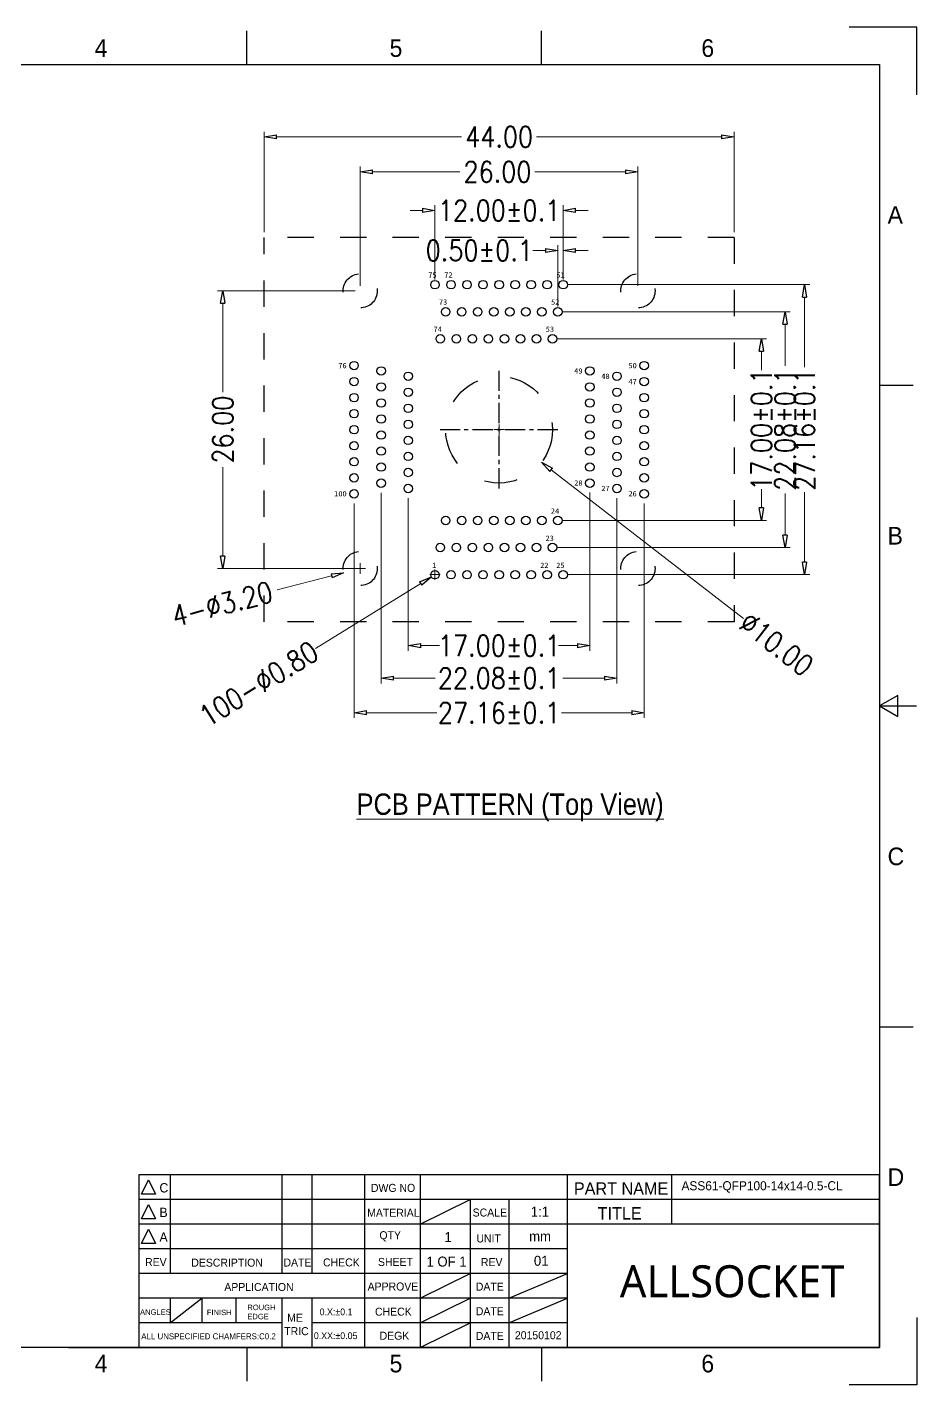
# Model space of a CAD drawing. Header units: millimetres. Extents: x 3648 to 3828, y 39 to 166.
# Drawn here: x 3744.9 to 3828.2, y 38.5 to 165.7 of the extents above; entities that cross this region are included whole.
import ezdxf

# ---------------------------------------------------------------- set-up
doc = ezdxf.new("R2010")
doc.units = ezdxf.units.MM
doc.header["$LTSCALE"] = 30.734
doc.header["$PDMODE"] = 3
doc.header["$PDSIZE"] = 8
for name, pattern in [('CENTER', [0.6, 0.375, -0.075, 0.075, -0.075]), ('DASHED', [0.2, 0.1, -0.1]), ('DOT', [0.2, 0.1, -0.1])]:
    doc.linetypes.add(name, pattern=pattern)
doc.layers.get('0').update_dxf_attribs({"linetype": 'CONTINUOUS'})
doc.layers.get('Defpoints').update_dxf_attribs({"linetype": 'CONTINUOUS'})
doc.layers.add('DIM', color=3, linetype='CONTINUOUS')
doc.layers.add('TuKuang', color=7, linetype='CONTINUOUS')
doc.styles.add('1', font='romans.shx', dxfattribs={"height": 2.5})
doc.styles.add('1111', font='isocp.shx', dxfattribs={"bigfont": '@extfont2.shx'})
doc.styles.add('2', font='romans.shx', dxfattribs={"bigfont": 'bigfont.shx'})
doc.styles.add('GB', font='', dxfattribs={"height": 4})
doc.styles.get("Standard").update_dxf_attribs({"font": 'txt.shx', "width": 0.85, "bigfont": '@extfont2.shx'})
doc.styles.get('GB').set_extended_font_data('KaiTi_GB2312')
doc.dimstyles.get("Standard").update_dxf_attribs({"dimscale": 0.97, "dimtxt": 2, "dimasz": 1.2, "dimexe": 0.5, "dimexo": 0.5, "dimgap": 0.5, "dimtad": 0, "dimzin": 1, "dimdsep": 46, "dimtxsty": 'STANDARD', "dimblk": 'CLOSEDBLANK', "dimcen": 0.5, "dimclrd": 3, "dimclre": 3, "dimclrt": 4, "dimadec": 0, "dimazin": 0, "dimtp": 0.05, "dimtm": 0.05, "dimtfac": 1, "dimtofl": 0, "dimtmove": 0, "dimatfit": 3, "dimldrblk": 'CLOSEDBLANK', "dimfxl": 1, "dimtolj": 1, "dimtzin": 0, "dimlwd": 5, "dimlwe": 5, "dimarcsym": 0})

# ---------------------------------------------------------------- blocks, each defined once
blk = doc.blocks.new('asdf456')
at = {"color": 8}
for p, q in [((1550.36, 85.49), (1548.39, 84.37)), ((1548.39, 84.37), (1550.36, 83.25)), ((1550.36, 83.25), (1550.36, 85.49))]:
    blk.add_line(p, q, dxfattribs=at)
at = {"layer": 'TuKuang', "color": 8}
for p, q in [((1480.75, 152.96), (1480.75, 156.57)), ((1512.28, 152.96), (1512.28, 156.57)), ((1350.05, 152.96), (1548.39, 152.96)), ((1548.39, 152.96), (1548.39, 15.77)), ((1548.39, 118.67), (1552, 118.67)), ((1548.39, 84.37), (1552.36, 84.37)), ((1548.39, 50.07), (1552, 50.07)), ((1548.39, 15.77), (1350.05, 15.77)), ((1480.75, 15.77), (1480.75, 12.16)), ((1512.28, 15.77), (1512.28, 12.16))]:
    blk.add_line(p, q, dxfattribs=at)
for points in [[(1552.39, 149.74), (1552.39, 156.96), (1545.17, 156.96)], [(1552.39, 18.99), (1552.39, 11.77), (1545.17, 11.77)]]:
    blk.add_lwpolyline(points, dxfattribs=at)
at = {"color": 8, "char_height": 1.8844, "attachment_point": 1, "style": '1'}
for s, insert, width in [('{\\f@Gulim|b0|i0|c134|p34;4}', (1464.49, 155.67), 8.3008), ('{\\f@Gulim|b0|i0|c134|p34;5}', (1496.02, 155.67), 8.3008), ('{\\f@Gulim|b0|i0|c134|p34;6}', (1529.35, 155.67), 8.3008), ('{\\f@Gulim|b0|i0|c134|p34;A}', (1549.26, 137.82), 9.0416), ('{\\f@Gulim|b0|i0|c134|p34;B}', (1549.26, 103.52), 9.0416), ('{\\f@Gulim|b0|i0|c134|p34;C}', (1549.26, 69.23), 9.0416), ('{\\f@Gulim|b0|i0|c134|p34;D}', (1549.26, 34.93), 9.0416), ('{\\f@Gulim|b0|i0|c134|p34;4}', (1464.49, 14.99), 8.3008), ('{\\f@Gulim|b0|i0|c134|p34;5}', (1496.02, 14.99), 8.3008), ('{\\f@Gulim|b0|i0|c134|p34;6}', (1529.35, 14.99), 8.3008)]:
    blk.add_mtext(s, dxfattribs=dict(at, insert=insert, width=width))
blk = doc.blocks.new('_CLOSEDBLANK')
at = {"color": 0, "linetype": 'ByBlock'}
for p, q in [((-1, 0.17), (0, 0)), ((-1, 0.17), (-1, -0.17)), ((0, 0), (-1, -0.17))]:
    blk.add_line(p, q, dxfattribs=at)
blk = doc.blocks.new('*D11')
at = {"color": 3, "lineweight": 5, "ltscale": 0.8, "transparency": 16777216}
for p, q in [((3797.62, 122.08), (3797.62, 107.26)), ((3780.62, 121.54), (3780.62, 107.26)), ((3781.79, 107.74), (3783.55, 107.74)), ((3796.46, 107.74), (3794.69, 107.74))]:
    blk.add_line(p, q, dxfattribs=at)
at = {"layer": 'Defpoints', "color": 0, "ltscale": 0.8, "transparency": 16777216}
for p in [(3797.62, 122.57), (3780.62, 122.03), (3780.62, 107.74)]:
    blk.add_point(p, dxfattribs=at)
at = {"color": 3, "lineweight": 5, "ltscale": 0.8, "transparency": 16777216, "xscale": 1.163999999999999, "yscale": 1.163999999999999, "zscale": 1.163999999999999, "rotation": 180}
blk.add_blockref('_CLOSEDBLANK', (3780.62, 107.74), dxfattribs=at)
at = {"color": 3, "lineweight": 5, "ltscale": 0.8, "transparency": 16777216, "xscale": 1.163999999999999, "yscale": 1.163999999999999, "zscale": 1.163999999999999}
blk.add_blockref('_CLOSEDBLANK', (3797.62, 107.74), dxfattribs=at)
at = {"color": 4, "ltscale": 0.8, "transparency": 16777216, "insert": (3789.12, 107.74), "char_height": 1.94, "attachment_point": 5}
blk.add_mtext('\\A1;17.00\\M+1817D0.1', dxfattribs=at)
blk = doc.blocks.new('*D12')
at = {"color": 3, "lineweight": 5, "ltscale": 0.8, "transparency": 16777216}
for p, q in [((3778.08, 122.04), (3778.08, 104.2)), ((3800.16, 121.54), (3800.16, 104.2)), ((3779.25, 104.69), (3783.14, 104.69)), ((3799, 104.69), (3795.1, 104.69))]:
    blk.add_line(p, q, dxfattribs=at)
at = {"layer": 'Defpoints', "color": 0, "ltscale": 0.8, "transparency": 16777216}
for p in [(3778.08, 122.53), (3800.16, 122.03), (3778.08, 104.69)]:
    blk.add_point(p, dxfattribs=at)
at = {"color": 3, "lineweight": 5, "ltscale": 0.8, "transparency": 16777216, "xscale": 1.163999999999999, "yscale": 1.163999999999999, "zscale": 1.163999999999999, "rotation": 180}
blk.add_blockref('_CLOSEDBLANK', (3778.08, 104.69), dxfattribs=at)
at = {"color": 3, "lineweight": 5, "ltscale": 0.8, "transparency": 16777216, "xscale": 1.163999999999999, "yscale": 1.163999999999999, "zscale": 1.163999999999999}
blk.add_blockref('_CLOSEDBLANK', (3800.16, 104.69), dxfattribs=at)
at = {"color": 4, "ltscale": 0.8, "transparency": 16777216, "insert": (3789.12, 104.69), "char_height": 1.94, "attachment_point": 5}
blk.add_mtext('\\A1;22.08\\M+1817D0.1', dxfattribs=at)
blk = doc.blocks.new('*D13')
at = {"color": 3, "lineweight": 5, "ltscale": 0.8, "transparency": 16777216}
for p, q in [((3775.54, 121.04), (3775.54, 100.97)), ((3802.7, 121.04), (3802.7, 100.97)), ((3776.71, 101.46), (3783.28, 101.46)), ((3801.54, 101.46), (3794.97, 101.46))]:
    blk.add_line(p, q, dxfattribs=at)
at = {"layer": 'Defpoints', "color": 0, "ltscale": 0.8, "transparency": 16777216}
for p in [(3775.54, 121.53), (3802.7, 121.53), (3802.7, 101.46)]:
    blk.add_point(p, dxfattribs=at)
at = {"color": 3, "lineweight": 5, "ltscale": 0.8, "transparency": 16777216, "xscale": 1.163999999999999, "yscale": 1.163999999999999, "zscale": 1.163999999999999, "rotation": 180}
blk.add_blockref('_CLOSEDBLANK', (3775.54, 101.46), dxfattribs=at)
at = {"color": 3, "lineweight": 5, "ltscale": 0.8, "transparency": 16777216, "xscale": 1.163999999999999, "yscale": 1.163999999999999, "zscale": 1.163999999999999}
blk.add_blockref('_CLOSEDBLANK', (3802.7, 101.46), dxfattribs=at)
at = {"color": 4, "ltscale": 0.8, "transparency": 16777216, "insert": (3789.12, 101.46), "char_height": 1.94, "attachment_point": 5}
blk.add_mtext('\\A1;27.16\\M+1817D0.1', dxfattribs=at)
blk = doc.blocks.new('*D14')
at = {"color": 3, "lineweight": 5, "transparency": 16777216}
for p, q in [((3775.64, 140.97), (3762.76, 140.97)), ((3763.25, 139.8), (3763.25, 131.47)), ((3763.25, 116.13), (3763.25, 124.46)), ((3775.64, 114.97), (3762.76, 114.97))]:
    blk.add_line(p, q, dxfattribs=at)
at = {"layer": 'Defpoints', "color": 0, "transparency": 16777216}
for p in [(3763.25, 140.97), (3776.12, 140.97), (3776.12, 114.97)]:
    blk.add_point(p, dxfattribs=at)
at = {"color": 3, "lineweight": 5, "transparency": 16777216, "xscale": 1.163999999999999, "yscale": 1.163999999999999, "zscale": 1.163999999999999}
for p, rotation in [((3763.25, 140.97), 90), ((3763.25, 114.97), 270)]:
    blk.add_blockref('_CLOSEDBLANK', p, dxfattribs=dict(at, rotation=rotation))
at = {"color": 4, "transparency": 16777216, "insert": (3763.25, 127.97), "char_height": 1.94, "attachment_point": 5, "rotation": 90}
blk.add_mtext('\\A1;26.00', dxfattribs=at)
blk = doc.blocks.new('*D15')
at = {"color": 3, "lineweight": 5, "ltscale": 0.8, "transparency": 16777216}
for p, q in [((3783.12, 142.03), (3783.12, 148.99)), ((3795.12, 142.03), (3795.12, 148.99)), ((3781.96, 148.5), (3780.79, 148.5)), ((3796.29, 148.5), (3797.45, 148.5))]:
    blk.add_line(p, q, dxfattribs=at)
at = {"layer": 'Defpoints', "color": 0, "ltscale": 0.8, "transparency": 16777216}
for p in [(3783.12, 148.5), (3783.12, 141.55), (3795.12, 141.55)]:
    blk.add_point(p, dxfattribs=at)
at = {"color": 3, "lineweight": 5, "ltscale": 0.8, "transparency": 16777216, "xscale": 1.163999999999999, "yscale": 1.163999999999999, "zscale": 1.163999999999999}
blk.add_blockref('_CLOSEDBLANK', (3783.12, 148.5), dxfattribs=at)
at = {"color": 3, "lineweight": 5, "ltscale": 0.8, "transparency": 16777216, "xscale": 1.163999999999999, "yscale": 1.163999999999999, "zscale": 1.163999999999999, "rotation": 180}
blk.add_blockref('_CLOSEDBLANK', (3795.12, 148.5), dxfattribs=at)
at = {"color": 4, "ltscale": 0.8, "transparency": 16777216, "insert": (3789.12, 148.5), "char_height": 1.94, "attachment_point": 5}
blk.add_mtext('\\A1;12.00\\M+1817D0.1', dxfattribs=at)
blk = doc.blocks.new('*D16')
at = {"color": 3, "lineweight": 5, "ltscale": 0.8, "transparency": 16777216}
for p, q in [((3794.62, 139.49), (3794.62, 145.23)), ((3795.12, 142.03), (3795.12, 145.23)), ((3793.46, 144.75), (3792.29, 144.75)), ((3796.29, 144.75), (3797.45, 144.75))]:
    blk.add_line(p, q, dxfattribs=at)
at = {"layer": 'Defpoints', "color": 0, "ltscale": 0.8, "transparency": 16777216}
for p in [(3794.62, 144.75), (3795.12, 141.55), (3794.62, 139.01)]:
    blk.add_point(p, dxfattribs=at)
at = {"color": 3, "lineweight": 5, "ltscale": 0.8, "transparency": 16777216, "xscale": 1.163999999999999, "yscale": 1.163999999999999, "zscale": 1.163999999999999}
blk.add_blockref('_CLOSEDBLANK', (3794.62, 144.75), dxfattribs=at)
at = {"color": 3, "lineweight": 5, "ltscale": 0.8, "transparency": 16777216, "xscale": 1.163999999999999, "yscale": 1.163999999999999, "zscale": 1.163999999999999, "rotation": 180}
blk.add_blockref('_CLOSEDBLANK', (3795.12, 144.75), dxfattribs=at)
at = {"color": 4, "ltscale": 0.8, "transparency": 16777216, "insert": (3787.27, 144.75), "char_height": 1.94, "attachment_point": 5}
blk.add_mtext('\\A1;0.50\\M+1817D0.1', dxfattribs=at)
blk = doc.blocks.new('*D17')
at = {"color": 3, "lineweight": 5, "transparency": 16777216}
for p, q in [((3776.12, 141.45), (3776.12, 152.6)), ((3802.12, 141.45), (3802.12, 152.6)), ((3777.29, 152.11), (3785.46, 152.11)), ((3800.96, 152.11), (3792.48, 152.11))]:
    blk.add_line(p, q, dxfattribs=at)
at = {"layer": 'Defpoints', "color": 0, "transparency": 16777216}
for p in [(3802.12, 152.11), (3776.12, 140.97), (3802.12, 140.97)]:
    blk.add_point(p, dxfattribs=at)
at = {"color": 3, "lineweight": 5, "transparency": 16777216, "xscale": 1.163999999999999, "yscale": 1.163999999999999, "zscale": 1.163999999999999, "rotation": 180}
blk.add_blockref('_CLOSEDBLANK', (3776.12, 152.11), dxfattribs=at)
at = {"color": 3, "lineweight": 5, "transparency": 16777216, "xscale": 1.163999999999999, "yscale": 1.163999999999999, "zscale": 1.163999999999999}
blk.add_blockref('_CLOSEDBLANK', (3802.12, 152.11), dxfattribs=at)
at = {"color": 4, "transparency": 16777216, "insert": (3788.97, 152.11), "char_height": 1.94, "attachment_point": 5}
blk.add_mtext('\\A1;26.00', dxfattribs=at)
blk = doc.blocks.new('*D18')
at = {"color": 3, "lineweight": 5, "ltscale": 0.8, "transparency": 16777216}
for p, q in [((3794.61, 136.47), (3814.16, 136.47)), ((3813.68, 135.3), (3813.68, 133.53)), ((3813.68, 120.63), (3813.68, 122.4)), ((3795.11, 119.47), (3814.16, 119.47))]:
    blk.add_line(p, q, dxfattribs=at)
at = {"layer": 'Defpoints', "color": 0, "ltscale": 0.8, "transparency": 16777216}
for p in [(3794.12, 136.47), (3813.68, 136.47), (3794.62, 119.47)]:
    blk.add_point(p, dxfattribs=at)
at = {"color": 3, "lineweight": 5, "ltscale": 0.8, "transparency": 16777216, "xscale": 1.163999999999999, "yscale": 1.163999999999999, "zscale": 1.163999999999999}
for p, rotation in [((3813.68, 136.47), 90), ((3813.68, 119.47), 270)]:
    blk.add_blockref('_CLOSEDBLANK', p, dxfattribs=dict(at, rotation=rotation))
at = {"color": 4, "ltscale": 0.8, "transparency": 16777216, "insert": (3813.68, 127.97), "char_height": 1.94, "attachment_point": 5, "rotation": 90}
blk.add_mtext('\\A1;17.00\\M+1817D0.1', dxfattribs=at)
blk = doc.blocks.new('*D19')
at = {"color": 3, "lineweight": 5, "ltscale": 0.8, "transparency": 16777216}
for p, q in [((3795.11, 139.01), (3816.38, 139.01)), ((3815.9, 137.84), (3815.9, 133.95)), ((3815.9, 118.09), (3815.9, 121.98)), ((3794.61, 116.93), (3816.38, 116.93))]:
    blk.add_line(p, q, dxfattribs=at)
at = {"layer": 'Defpoints', "color": 0, "ltscale": 0.8, "transparency": 16777216}
for p in [(3794.62, 139.01), (3794.12, 116.93), (3815.9, 116.93)]:
    blk.add_point(p, dxfattribs=at)
at = {"color": 3, "lineweight": 5, "ltscale": 0.8, "transparency": 16777216, "xscale": 1.163999999999999, "yscale": 1.163999999999999, "zscale": 1.163999999999999}
for p, rotation in [((3815.9, 139.01), 90), ((3815.9, 116.93), 270)]:
    blk.add_blockref('_CLOSEDBLANK', p, dxfattribs=dict(at, rotation=rotation))
at = {"color": 4, "ltscale": 0.8, "transparency": 16777216, "insert": (3815.9, 127.97), "char_height": 1.94, "attachment_point": 5, "rotation": 90}
blk.add_mtext('\\A1;22.08\\M+1817D0.1', dxfattribs=at)
blk = doc.blocks.new('*D20')
at = {"color": 3, "lineweight": 5, "ltscale": 0.8, "transparency": 16777216}
for p, q in [((3795.61, 141.55), (3818.21, 141.55)), ((3817.72, 140.38), (3817.72, 133.81)), ((3817.72, 115.55), (3817.72, 122.12)), ((3795.61, 114.39), (3818.21, 114.39))]:
    blk.add_line(p, q, dxfattribs=at)
at = {"layer": 'Defpoints', "color": 0, "ltscale": 0.8, "transparency": 16777216}
for p in [(3795.12, 141.55), (3795.12, 114.39), (3817.72, 114.39)]:
    blk.add_point(p, dxfattribs=at)
at = {"color": 3, "lineweight": 5, "ltscale": 0.8, "transparency": 16777216, "xscale": 1.163999999999999, "yscale": 1.163999999999999, "zscale": 1.163999999999999}
for p, rotation in [((3817.72, 141.55), 90), ((3817.72, 114.39), 270)]:
    blk.add_blockref('_CLOSEDBLANK', p, dxfattribs=dict(at, rotation=rotation))
at = {"color": 4, "ltscale": 0.8, "transparency": 16777216, "insert": (3817.72, 127.97), "char_height": 1.94, "attachment_point": 5, "rotation": 90}
blk.add_mtext('\\A1;27.16\\M+1817D0.1', dxfattribs=at)
blk = doc.blocks.new('*D21')
at = {"color": 3, "lineweight": 5, "transparency": 16777216}
for p, q in [((3783.12, 113.9), (3783.12, 114.87)), ((3771.94, 107.46), (3781.79, 113.56)), ((3782.64, 114.39), (3783.61, 114.39))]:
    blk.add_line(p, q, dxfattribs=at)
at = {"layer": 'Defpoints', "color": 0, "transparency": 16777216}
for p in [(3783.46, 114.6), (3782.78, 114.17)]:
    blk.add_point(p, dxfattribs=at)
at = {"color": 3, "lineweight": 5, "transparency": 16777216, "xscale": 1.163999999999999, "yscale": 1.163999999999999, "zscale": 1.163999999999999, "rotation": 31.76480456738458}
blk.add_blockref('_CLOSEDBLANK', (3782.78, 114.17), dxfattribs=at)
at = {"color": 4, "transparency": 16777216, "insert": (3766.62, 104.17), "char_height": 1.94, "attachment_point": 5, "rotation": 31.7648}
blk.add_mtext('\\A1;100-∅0.80', dxfattribs=at)
blk = doc.blocks.new('*D22')
at = {"color": 3, "lineweight": 5, "transparency": 16777216}
for p, q in [((3775.64, 114.97), (3776.61, 114.97)), ((3776.12, 114.48), (3776.12, 115.45)), ((3768.33, 112.96), (3773.44, 114.28))]:
    blk.add_line(p, q, dxfattribs=at)
at = {"layer": 'Defpoints', "color": 0, "transparency": 16777216}
for p in [(3774.57, 114.57), (3777.67, 115.36)]:
    blk.add_point(p, dxfattribs=at)
at = {"color": 3, "lineweight": 5, "transparency": 16777216, "xscale": 1.163999999999999, "yscale": 1.163999999999999, "zscale": 1.163999999999999, "rotation": 14.43862534400571}
blk.add_blockref('_CLOSEDBLANK', (3774.57, 114.57), dxfattribs=at)
at = {"color": 4, "transparency": 16777216, "insert": (3763.2, 111.64), "char_height": 1.94, "attachment_point": 5, "rotation": 14.4386}
blk.add_mtext('\\A1;4-∅3.20', dxfattribs=at)
blk = doc.blocks.new('*D23')
at = {"color": 3, "lineweight": 5, "transparency": 16777216}
for p, q in [((3767.12, 146.45), (3767.12, 155.87)), ((3768.29, 155.39), (3785.61, 155.39)), ((3809.96, 155.39), (3792.63, 155.39)), ((3811.12, 146.45), (3811.12, 155.87))]:
    blk.add_line(p, q, dxfattribs=at)
at = {"layer": 'Defpoints', "color": 0, "transparency": 16777216}
for p in [(3811.12, 155.39), (3767.12, 145.97), (3811.12, 145.97)]:
    blk.add_point(p, dxfattribs=at)
at = {"color": 3, "lineweight": 5, "transparency": 16777216, "xscale": 1.163999999999999, "yscale": 1.163999999999999, "zscale": 1.163999999999999, "rotation": 180}
blk.add_blockref('_CLOSEDBLANK', (3767.12, 155.39), dxfattribs=at)
at = {"color": 3, "lineweight": 5, "transparency": 16777216, "xscale": 1.163999999999999, "yscale": 1.163999999999999, "zscale": 1.163999999999999}
blk.add_blockref('_CLOSEDBLANK', (3811.12, 155.39), dxfattribs=at)
at = {"color": 4, "transparency": 16777216, "insert": (3789.12, 155.39), "char_height": 1.94, "attachment_point": 5}
blk.add_mtext('\\A1;44.00', dxfattribs=at)
blk = doc.blocks.new('*D24')
at = {"color": 3, "lineweight": 5, "transparency": 16777216}
for p, q in [((3789.12, 127.48), (3789.12, 128.45)), ((3788.64, 127.97), (3789.61, 127.97)), ((3811.99, 110.29), (3794, 124.2))]:
    blk.add_line(p, q, dxfattribs=at)
at = {"layer": 'Defpoints', "color": 0, "transparency": 16777216}
for p in [(3785.16, 131.02), (3793.08, 124.91)]:
    blk.add_point(p, dxfattribs=at)
at = {"color": 3, "lineweight": 5, "transparency": 16777216, "xscale": 1.163999999999999, "yscale": 1.163999999999999, "zscale": 1.163999999999999, "rotation": 142.3003643547113}
blk.add_blockref('_CLOSEDBLANK', (3793.08, 124.91), dxfattribs=at)
at = {"color": 4, "transparency": 16777216, "insert": (3815.09, 107.89), "char_height": 1.94, "attachment_point": 5, "rotation": 322.3004}
blk.add_mtext('\\A1;∅10.00', dxfattribs=at)

msp = doc.modelspace()

# ---------------------------------------------------------------- linework, layer by layer
at = {"linetype": 'DOT', "ltscale": 0.8}
for p, q in [((3767.121, 109.965), (3767.121, 145.965)), ((3811.121, 145.965), (3767.121, 145.965)), ((3811.121, 145.965), (3811.121, 109.965)), ((3811.121, 109.965), (3767.121, 109.965))]:
    msp.add_line(p, q, dxfattribs=at)
at = {"color": 1, "linetype": 'CENTER', "ltscale": 0.165289}
for p, q in [((3789.121, 122.465), (3789.121, 133.465)), ((3794.621, 127.965), (3783.621, 127.965))]:
    msp.add_line(p, q, dxfattribs=at)
at = {"color": 3, "lineweight": 5}
for p, q in [((3776.469, 114.965), (3775.774, 114.965)), ((3776.121, 114.618), (3776.121, 115.313))]:
    msp.add_line(p, q, dxfattribs=at)
at = {"color": 8, "lineweight": 25, "ltscale": 10}
for p, q in [((3755.64, 56.381), (3756.305, 57.711)), ((3756.305, 57.711), (3756.97, 56.381)), ((3755.64, 54.073), (3756.305, 55.404)), ((3756.305, 55.404), (3756.97, 54.073)), ((3755.64, 51.757), (3756.305, 53.087)), ((3756.305, 53.087), (3756.97, 51.757))]:
    msp.add_line(p, q, dxfattribs=at)
at = {"color": 8}
for p, q in [((3758.328, 58.17), (3758.328, 48.941)), ((3768.771, 58.17), (3768.771, 48.941)), ((3771.601, 58.17), (3771.601, 48.941)), ((3776.52, 58.17), (3776.52, 42.019)), ((3781.722, 58.17), (3781.722, 42.019)), ((3795.537, 42.019), (3795.537, 58.17)), ((3805.261, 58.17), (3805.261, 53.556)), ((3824.73, 55.863), (3755.388, 55.863)), ((3781.722, 53.556), (3786.428, 55.863)), ((3786.428, 55.863), (3786.428, 42.019)), ((3790.035, 55.863), (3790.035, 42.019)), ((3776.52, 53.556), (3755.388, 53.556)), ((3824.73, 53.556), (3776.52, 53.556)), ((3795.537, 51.248), (3755.388, 51.248)), ((3795.537, 48.941), (3755.388, 48.941)), ((3781.722, 46.633), (3786.428, 48.941)), ((3790.035, 46.633), (3795.537, 48.941)), ((3795.537, 46.633), (3755.388, 46.633)), ((3758.328, 46.633), (3758.328, 44.326)), ((3758.328, 44.326), (3761.285, 46.633)), ((3761.285, 46.633), (3761.285, 44.326)), ((3764.463, 46.633), (3764.463, 44.326)), ((3768.771, 46.633), (3768.771, 42.019)), ((3771.601, 46.633), (3771.601, 42.019)), ((3781.722, 44.326), (3786.428, 46.633)), ((3790.035, 44.326), (3795.537, 46.633)), ((3768.771, 44.326), (3755.388, 44.326)), ((3795.537, 44.326), (3771.601, 44.326)), ((3781.722, 42.019), (3786.428, 44.326))]:
    msp.add_line(p, q, dxfattribs=at)
msp.add_lwpolyline([(3824.73, 42.019), (3824.73, 58.17), (3755.388, 58.17), (3755.388, 42.019)], close=True, dxfattribs=at)
at = {"color": 8, "lineweight": 25, "ltscale": 10}
for points in [[(3756.97, 56.381), (3755.64, 56.381)], [(3756.97, 54.073), (3755.64, 54.073)], [(3756.97, 51.757), (3755.64, 51.757)]]:
    msp.add_lwpolyline(points, dxfattribs=at)
at = {"linetype": 'DOT', "ltscale": 0.8}
for centre in [(3776.121, 140.965), (3802.121, 140.965), (3776.121, 114.965), (3802.121, 114.965)]:
    msp.add_circle(centre, 1.6, dxfattribs=at)
at = {"color": 3}
for centre in [(3783.121, 141.545), (3784.621, 141.545), (3786.121, 141.545), (3787.621, 141.545), (3789.121, 141.545), (3790.621, 141.545), (3792.121, 141.545), (3793.621, 141.545), (3795.121, 141.545), (3784.121, 139.005), (3785.621, 139.005), (3787.121, 139.005), (3788.621, 139.005), (3790.121, 139.005), (3791.621, 139.005), (3793.121, 139.005), (3794.621, 139.005), (3783.621, 136.465), (3785.121, 136.465), (3786.621, 136.465), (3788.121, 136.465), (3789.621, 136.465), (3791.121, 136.465), (3792.621, 136.465), (3794.121, 136.465), (3775.541, 133.965), (3778.081, 133.465), (3797.621, 133.465), (3802.701, 133.965), (3775.541, 132.465), (3778.081, 131.965), (3780.621, 132.965), (3797.621, 131.965), (3800.161, 132.965), (3802.701, 132.465), (3775.541, 130.965), (3780.621, 131.465), (3800.161, 131.465), (3802.701, 130.965), (3775.541, 129.465), (3778.081, 130.465), (3780.621, 129.965), (3797.621, 130.465), (3800.161, 129.965), (3802.701, 129.465), (3778.081, 128.965), (3780.621, 128.465), (3797.621, 128.965), (3800.161, 128.465), (3775.541, 127.965), (3778.081, 127.465), (3780.621, 126.965), (3797.621, 127.465), (3800.161, 126.965), (3802.701, 127.965), (3775.541, 126.465), (3778.081, 125.965), (3797.621, 125.965), (3802.701, 126.465), (3775.541, 124.965), (3778.081, 124.465), (3780.621, 125.465), (3797.621, 124.465), (3800.161, 125.465), (3802.701, 124.965), (3775.541, 123.465), (3778.081, 122.965), (3780.621, 123.965), (3797.621, 122.965), (3800.161, 123.965), (3802.701, 123.465), (3775.541, 121.965), (3780.621, 122.465), (3800.161, 122.465), (3802.701, 121.965), (3784.121, 119.465), (3785.621, 119.465), (3787.121, 119.465), (3788.621, 119.465), (3790.121, 119.465), (3791.621, 119.465), (3793.121, 119.465), (3794.621, 119.465), (3783.621, 116.925), (3785.121, 116.925), (3786.621, 116.925), (3788.121, 116.925), (3789.621, 116.925), (3791.121, 116.925), (3792.621, 116.925), (3794.121, 116.925), (3783.121, 114.385), (3784.621, 114.385), (3786.121, 114.385), (3787.621, 114.385), (3789.121, 114.385), (3790.621, 114.385), (3792.121, 114.385), (3793.621, 114.385), (3795.121, 114.385)]:
    msp.add_circle(centre, 0.4, dxfattribs=at)
at = {"color": 7, "linetype": 'DASHED'}
msp.add_circle((3789.121, 127.965), 5, dxfattribs=at)
at = {"layer": 'TuKuang', "color": 8}
msp.add_lwpolyline([(3748.799, 42.019), (3823.514, 42.019)], dxfattribs=at)

# ---------------------------------------------------------------- block references
at = {"xscale": 0.8757154080130931, "yscale": 0.8757154080130931, "zscale": 0.8757154080130931}
msp.add_blockref('asdf456', (2468.781, 28.205), dxfattribs=at)

# ---------------------------------------------------------------- texts
at = {"color": 0, "char_height": 0.5, "width": 0.20899, "attachment_point": 3, "style": '1111'}
for s, insert in [('{\\fSimSun|b0|i0|c134|p2;75}', (3783.271, 142.71)), ('{\\fSimSun|b0|i0|c134|p2;72}', (3784.771, 142.71)), ('{\\fSimSun|b0|i0|c134|p2;51}', (3795.271, 142.71)), ('{\\fSimSun|b0|i0|c134|p2;73}', (3784.271, 140.17)), ('{\\fSimSun|b0|i0|c134|p2;52}', (3794.771, 140.17)), ('{\\fSimSun|b0|i0|c134|p2;74}', (3783.771, 137.63)), ('{\\fSimSun|b0|i0|c134|p2;53}', (3794.271, 137.63)), ('{\\fSimSun|b0|i0|c134|p2;76}', (3774.855, 134.219)), ('{\\fSimSun|b0|i0|c134|p2;49}', (3796.935, 133.719)), ('{\\fSimSun|b0|i0|c134|p2;50}', (3802.015, 134.219)), ('{\\fSimSun|b0|i0|c134|p2;48}', (3799.475, 133.219)), ('{\\fSimSun|b0|i0|c134|p2;47}', (3802.015, 132.719)), ('{\\fSimSun|b0|i0|c134|p2;100}', (3774.855, 122.219)), ('{\\fSimSun|b0|i0|c134|p2;28}', (3796.935, 123.219)), ('{\\fSimSun|b0|i0|c134|p2;27}', (3799.475, 122.719)), ('{\\fSimSun|b0|i0|c134|p2;26}', (3802.015, 122.219)), ('{\\fSimSun|b0|i0|c134|p2;24}', (3794.751, 120.594)), ('{\\fSimSun|b0|i0|c134|p2;23}', (3794.251, 118.054)), ('{\\fSimSun|b0|i0|c134|p2;1}', (3783.251, 115.514)), ('{\\fSimSun|b0|i0|c134|p2;22}', (3793.751, 115.514)), ('{\\fSimSun|b0|i0|c134|p2;25}', (3795.251, 115.514))]:
    msp.add_mtext(s, dxfattribs=dict(at, insert=insert))
at = {"lineweight": 9, "insert": (3775.783, 93.895), "char_height": 1.9992, "attachment_point": 1}
msp.add_mtext('{\\fArial|b0|i0|c0|p34;\\LPCB PATTERN (Top View)}', dxfattribs=at)
at = {"color": 8, "lineweight": 25, "ltscale": 10, "char_height": 0.8784, "width": 1.13292, "attachment_point": 1, "style": '2'}
for s, insert in [('{\\f@Gulim|b0|i0|c134|p34;C}', (3757.326, 57.409)), ('{\\f@Gulim|b0|i0|c134|p34;B}', (3757.326, 55.102)), ('{\\f@Gulim|b0|i0|c134|p34;A}', (3757.326, 52.794))]:
    msp.add_mtext(s, dxfattribs=dict(at, insert=insert))
at = {"layer": 'DIM', "color": 8, "linetype": 'ByBlock', "lineweight": 25, "attachment_point": 7, "style": 'GB'}
for s, insert, char_height, width in [('{\\f@Gulim|b0|i0|c134|p34;DWG NO}', (3777.125, 56.575), 0.74963, 6.26388), ('{\\f@Gulim|b0|i0|c134|p34;PART NAME}', (3796.127, 56.322), 1.15683, 9.30267), ('{\\f@Gulim|b0|i0|c134|p34;ASS61-QFP100-14x14-0.5-CL}', (3806.202, 56.503), 0.85, 5.1534), ('{\\f@Gulim|b0|i0|c134|p34;MATERIAL}', (3776.774, 54.251), 0.74963, 2.62719), ('{\\f@Gulim|b0|i0|c134|p34;SCALE}', (3786.646, 54.268), 0.74963, 2.62719), ('{\\f@Gulim|b0|i0|c134|p34;1:1}', (3792.095, 54.268), 0.93703, 2.2584), ('{\\f@Gulim|b0|i0|c134|p34;TITLE}', (3798.349, 54), 1.15683, 5.1534), ('{\\f@Gulim|b0|i0|c134|p34;  QTY}', (3777.375, 51.948), 0.74963, 2.62719), ('{\\f@Gulim|b0|i0|c134|p34;1}', (3784.004, 51.885), 0.93703, 1.63561), ('{\\f@Gulim|b0|i0|c134|p34;UNIT}', (3786.999, 51.839), 0.74963, 2.62719), ('{\\f@Gulim|b0|i0|c134|p34;mm}', (3791.937, 51.96), 0.93703, 2.2584), ('{\\f@Gulim|b0|i0|c134|p34;REV}', (3755.981, 49.637), 0.74963, 2.62719), ('{\\f@Gulim|b0|i0|c134|p34;DESCRIPTION}', (3760.306, 49.575), 0.74963, 2.62719), ('{\\f@Gulim|b0|i0|c134|p34;DATE}', (3768.936, 49.598), 0.74963, 2.62719), ('{\\f@Gulim|b0|i0|c134|p34;CHECK}', (3772.638, 49.598), 0.74963, 2.62719), ('{\\f@Gulim|b0|i0|c134|p34;SHEET}', (3777.786, 49.641), 0.74963, 2.62719), ('{\\f@Gulim|b0|i0|c134|p34;1 OF 1}', (3782.33, 49.577), 0.93703, 4.39626), ('{\\f@Gulim|b0|i0|c134|p34;REV}', (3787.424, 49.637), 0.74963, 2.62719), ('{\\f@Gulim|b0|i0|c134|p34;01}', (3792.384, 49.653), 0.93703, 2.2584), ('{\\f@Microsoft YaHei|b0|i0|c134|p34;ALLSOCKET}', (3800.423, 46.671), 3, 5.1534), ('{\\f@Gulim|b0|i0|c134|p34;APPLICATION}', (3763.398, 47.293), 0.74963, 2.62719), ('{\\f@Gulim|b0|i0|c134|p34;APPROVE}', (3776.815, 47.339), 0.74963, 2.62719), ('{\\f@Gulim|b0|i0|c134|p34;DATE}', (3786.944, 47.339), 0.74963, 2.62719), ('{\\f@Gulim|b0|i0|c134|p34;ROUGH \\PEDGE}', (3765.554, 44.651), 0.51274, 2.07274), ('{\\f@Gulim|b0|i0|c134|p34;DATE}', (3786.944, 45.032), 0.74963, 2.62719), ('{\\f@Gulim|b0|i0|c134|p34; ME\\PTRIC}', (3769.01, 43.159), 0.74963, 2.62719), ('{\\f@Gulim|b0|i0|c134|p34;0.X:%%P0.1}', (3772.322, 45.025), 0.6325, 4.25746), ('{\\f@Gulim|b0|i0|c134|p34;CHECK}', (3777.506, 44.983), 0.74963, 2.62719), ('{\\f@Gulim|b0|i0|c134|p34;0.XX:%%P0.05}', (3771.777, 42.79), 0.6325, 4.74569), ('{\\f@Gulim|b0|i0|c134|p34;DEGK}', (3777.936, 42.73), 0.74963, 2.62719), ('{\\f@Gulim|b0|i0|c134|p34;DATE}', (3786.944, 42.725), 0.74963, 2.62719), ('{\\f@Gulim|b0|i0|c134|p34;20150102}', (3790.602, 42.776), 0.74963, 2.17507)]:
    msp.add_mtext(s, dxfattribs=dict(at, insert=insert, char_height=char_height, width=width))
at = {"layer": 'DIM', "color": 8, "linetype": 'ByBlock', "lineweight": 9, "attachment_point": 7, "style": 'GB'}
for s, insert, char_height, width in [('{\\f@Gulim|b0|i0|c134|p34;ANGLES}', (3755.508, 45.065), 0.51274, 2.77932), ('{\\f@Gulim|b0|i0|c134|p34;FINISH}', (3761.762, 45.036), 0.51274, 2.39812), ('{\\f@Gulim|b0|i0|c134|p34;\\C8;ALL UNSPECIFIED CHAMFERS:C0.2}', (3755.624, 42.772), 0.56402, 13.3785)]:
    msp.add_mtext(s, dxfattribs=dict(at, insert=insert, char_height=char_height, width=width))

# ---------------------------------------------------------------- dimensions: what is measured, and where the dimension line sits
at = {"color": 0}
dim = msp.add_linear_dim(base=(3811.121, 155.388), p1=(3767.121, 145.965), p2=(3811.121, 145.965), dimstyle='STANDARD', dxfattribs=at)
dim.commit()
dim.dimension.update_dxf_attribs({"geometry": '*D23', "text_midpoint": (3789.121, 155.388)})
for base, p1, p2, angle, picture, middle in [((3802.121, 152.112), (3776.121, 140.965), (3802.121, 140.965), 180, '*D17', (3788.973, 152.112)), ((3763.246, 140.965), (3776.121, 114.965), (3776.121, 140.965), 90, '*D14', (3763.246, 127.965))]:
    dim = msp.add_linear_dim(base=base, p1=p1, p2=p2, angle=angle, dimstyle='STANDARD', override={"dimtp": 0.05, "dimtm": 0.05})
    dim.commit()
    dim.dimension.update_dxf_attribs({"geometry": picture, "text_midpoint": middle, "dimtype": 128})
at = {"ltscale": 0.8}
for base, p1, p2, angle, override, picture, middle in [((3783.121, 148.5), (3795.121, 141.545), (3783.121, 141.545), 180, {"dimtol": 1, "dimtp": 0.1, "dimtm": 0.1, "dimtdec": 1}, '*D15', (3789.121, 148.5)), ((3794.621, 144.746), (3795.121, 141.545), (3794.621, 139.005), 180, {"dimtol": 1, "dimtp": 0.1, "dimtm": 0.1, "dimtdec": 1}, '*D16', (3787.273, 144.746)), ((3817.722, 114.385), (3795.121, 141.545), (3795.121, 114.385), 90, {"dimtol": 1, "dimtp": 0.1, "dimtm": 0.1, "dimtdec": 1}, '*D20', (3817.722, 127.965)), ((3813.676, 136.465), (3794.621, 119.465), (3794.121, 136.465), 90, {"dimtol": 1, "dimtp": 0.1, "dimtm": 0.1, "dimtdec": 1}, '*D18', (3813.676, 127.965)), ((3815.896, 116.925), (3794.621, 139.005), (3794.121, 116.925), 90, {"dimtol": 1, "dimtp": 0.1, "dimtm": 0.1, "dimtdec": 1}, '*D19', (3815.896, 127.965)), ((3780.621, 107.744), (3797.621, 122.565), (3780.621, 122.025), 180, {"dimgap": 0.5, "dimtol": 1, "dimlim": 0, "dimtp": 0.1, "dimtm": 0.1, "dimtfac": 1, "dimtdec": 1, "dimtolj": 1}, '*D11', (3789.121, 107.744)), ((3778.081, 104.686), (3800.161, 122.025), (3778.081, 122.525), 180, {"dimtol": 1, "dimtp": 0.1, "dimtm": 0.1, "dimtdec": 1}, '*D12', (3789.121, 104.686)), ((3802.701, 101.458), (3775.541, 121.525), (3802.701, 121.525), 180, {"dimtol": 1, "dimtp": 0.1, "dimtm": 0.1, "dimtdec": 1}, '*D13', (3789.121, 101.458))]:
    dim = msp.add_linear_dim(base=base, p1=p1, p2=p2, angle=angle, dimstyle='STANDARD', override=override, dxfattribs=at)
    dim.commit()
    dim.dimension.update_dxf_attribs({"geometry": picture, "text_midpoint": middle, "dimtype": 128})
at = {"color": 7}
dim = msp.add_diameter_dim_2p(p1=(3785.165, 131.023), p2=(3793.077, 124.908), dimstyle='STANDARD', dxfattribs=at)
dim.commit()
dim.dimension.update_dxf_attribs({"geometry": '*D24', "text_midpoint": (3815.095, 107.891), "dimtype": 131})
dim = msp.add_diameter_dim_2p(p1=(3777.671, 115.364), p2=(3774.572, 114.566), text='4-<>', dimstyle='STANDARD', dxfattribs=at)
dim.commit()
dim.dimension.update_dxf_attribs({"geometry": '*D22', "text_midpoint": (3763.199, 111.638), "dimtype": 131})
dim = msp.add_diameter_dim_2p(p1=(3783.461, 114.596), p2=(3782.781, 114.175), text='100-<>', dimstyle='STANDARD', override={"dimtp": 0.1, "dimtm": 1e-09, "dimtfac": 0.8})
dim.commit()
dim.dimension.update_dxf_attribs({"geometry": '*D21', "text_midpoint": (3766.618, 104.167), "dimtype": 131})

doc.saveas('drawing.dxf')
